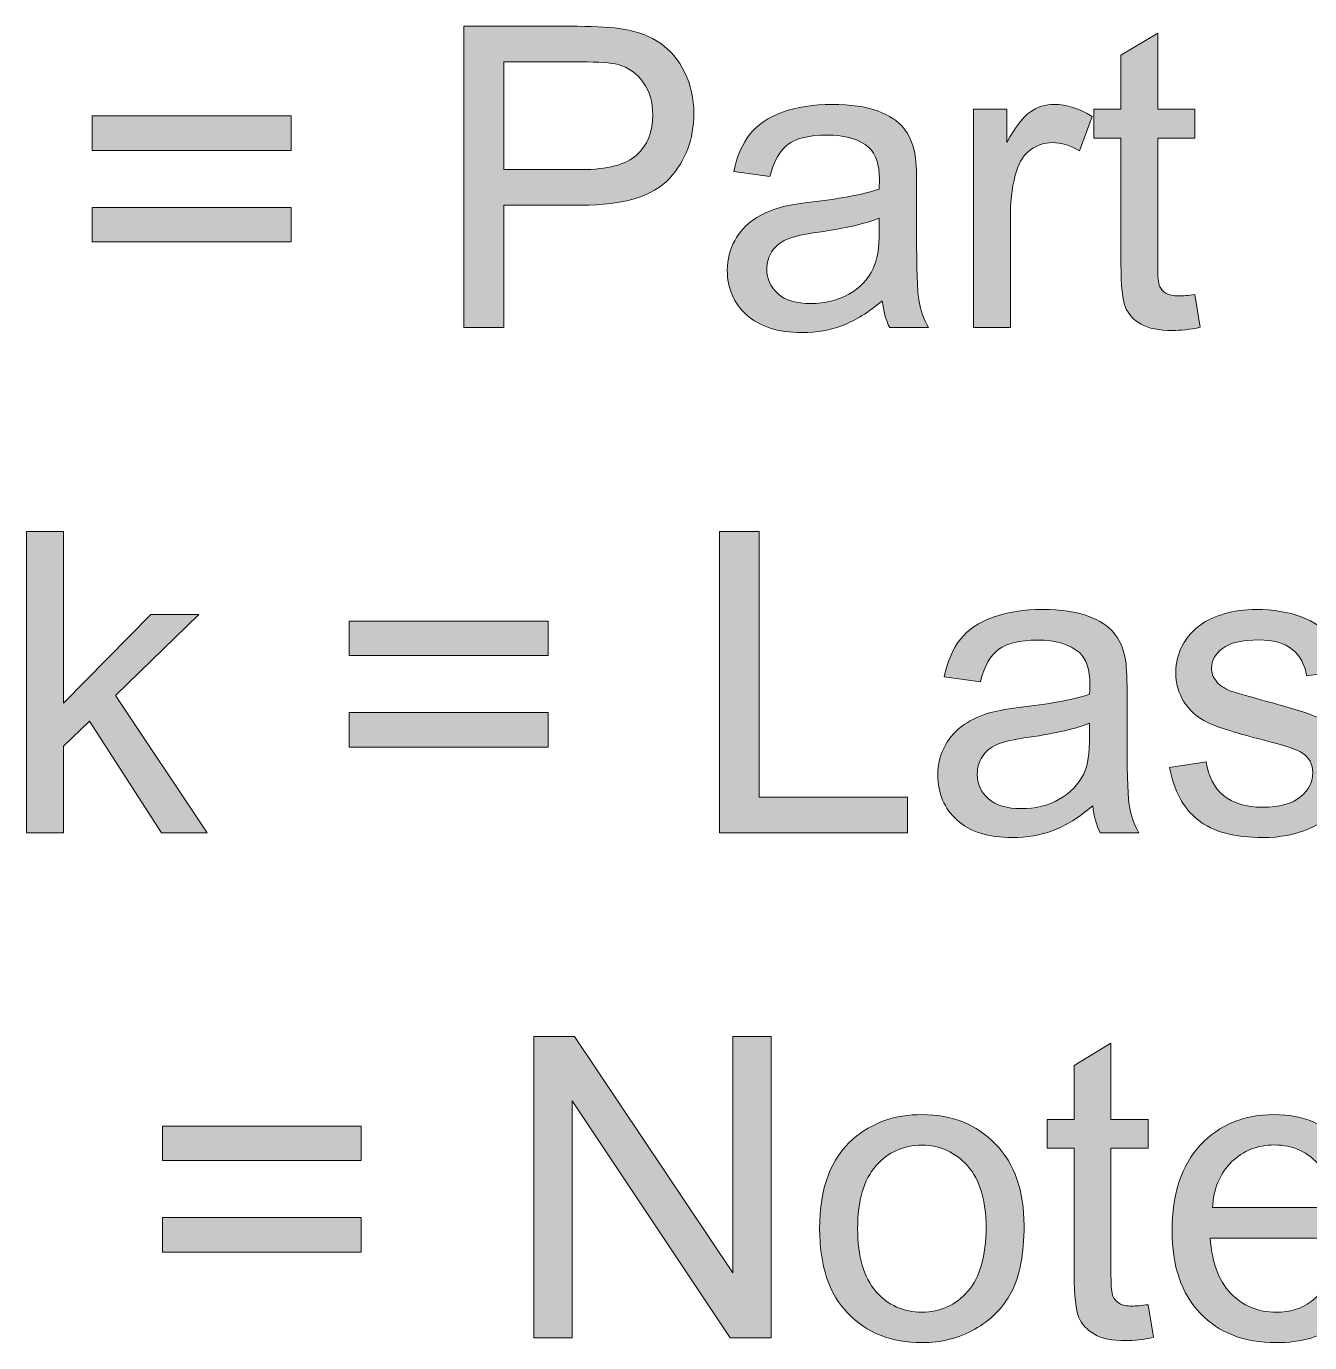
# Model space of a CAD drawing. Header units: inches. Extents: x 25 to 180, y 78 to 199.
# Drawn here: x 38.82 to 51.73, y 78.28 to 91.52 of the extents above; entities that cross this region are included whole.
import ezdxf

# ---------------------------------------------------------------- set-up
doc = ezdxf.new("R2010")
doc.units = ezdxf.units.IN
doc.header["$MEASUREMENT"] = 0

# ---------------------------------------------------------------- blocks, each defined once
blk = doc.blocks.new('block 44')
at = {"true_color": 0x0066b3}
h = blk.add_hatch(color=152, dxfattribs=at)
h.dxf.hatch_style = 2
edge = h.paths.add_edge_path()
edge.add_spline(control_points=[(43.221, 88.488), (43.221, 88.488), (43.221, 91.519), (43.221, 91.519), (43.221, 91.519), (44.364, 91.519), (44.364, 91.519), (44.566, 91.519), (44.719, 91.509), (44.825, 91.49), (44.974, 91.465), (45.099, 91.418), (45.199, 91.348), (45.3, 91.278), (45.381, 91.181), (45.442, 91.056), (45.504, 90.93), (45.534, 90.792), (45.534, 90.642), (45.534, 90.384), (45.452, 90.166), (45.288, 89.988), (45.124, 89.81), (44.828, 89.72), (44.4, 89.72), (44.4, 89.72), (43.622, 89.72), (43.622, 89.72), (43.622, 89.72), (43.622, 88.488), (43.622, 88.488), (43.622, 88.488), (43.221, 88.488), (43.221, 88.488)], knot_values=[0, 0, 0, 0, 1, 1, 1, 2, 2, 2, 3, 3, 3, 4, 4, 4, 5, 5, 5, 6, 6, 6, 7, 7, 7, 8, 8, 8, 9, 9, 9, 10, 10, 10, 11, 11, 11, 11], degree=3, periodic=1)
edge = h.paths.add_edge_path()
edge.add_spline(control_points=[(43.622, 90.078), (43.622, 90.078), (44.406, 90.078), (44.406, 90.078), (44.665, 90.078), (44.849, 90.126), (44.958, 90.223), (45.066, 90.319), (45.121, 90.455), (45.121, 90.63), (45.121, 90.757), (45.089, 90.865), (45.025, 90.955), (44.961, 91.046), (44.876, 91.105), (44.772, 91.134), (44.704, 91.152), (44.579, 91.161), (44.397, 91.161), (44.397, 91.161), (43.622, 91.161), (43.622, 91.161), (43.622, 91.161), (43.622, 90.078), (43.622, 90.078)], knot_values=[0, 0, 0, 0, 1, 1, 1, 2, 2, 2, 3, 3, 3, 4, 4, 4, 5, 5, 5, 6, 6, 6, 7, 7, 7, 8, 8, 8, 8], degree=3, periodic=1)
h = blk.add_hatch(color=152, dxfattribs=at)
h.dxf.hatch_style = 2
edge = h.paths.add_edge_path()
edge.add_spline(control_points=[(50.574, 88.821), (50.574, 88.821), (50.628, 88.492), (50.628, 88.492), (50.523, 88.47), (50.429, 88.459), (50.346, 88.459), (50.211, 88.459), (50.107, 88.481), (50.032, 88.523), (49.958, 88.566), (49.905, 88.622), (49.875, 88.692), (49.845, 88.762), (49.83, 88.908), (49.83, 89.131), (49.83, 89.131), (49.83, 90.394), (49.83, 90.394), (49.83, 90.394), (49.557, 90.394), (49.557, 90.394), (49.557, 90.394), (49.557, 90.684), (49.557, 90.684), (49.557, 90.684), (49.83, 90.684), (49.83, 90.684), (49.83, 90.684), (49.83, 91.227), (49.83, 91.227), (49.83, 91.227), (50.2, 91.45), (50.2, 91.45), (50.2, 91.45), (50.2, 90.684), (50.2, 90.684), (50.2, 90.684), (50.574, 90.684), (50.574, 90.684), (50.574, 90.684), (50.574, 90.394), (50.574, 90.394), (50.574, 90.394), (50.2, 90.394), (50.2, 90.394), (50.2, 90.394), (50.2, 89.11), (50.2, 89.11), (50.2, 89.004), (50.206, 88.936), (50.219, 88.906), (50.232, 88.876), (50.254, 88.851), (50.283, 88.834), (50.313, 88.816), (50.355, 88.807), (50.411, 88.807), (50.452, 88.807), (50.506, 88.811), (50.574, 88.821)], knot_values=[0, 0, 0, 0, 1, 1, 1, 2, 2, 2, 3, 3, 3, 4, 4, 4, 5, 5, 5, 6, 6, 6, 7, 7, 7, 8, 8, 8, 9, 9, 9, 10, 10, 10, 11, 11, 11, 12, 12, 12, 13, 13, 13, 14, 14, 14, 15, 15, 15, 16, 16, 16, 17, 17, 17, 18, 18, 18, 19, 19, 19, 20, 20, 20, 20], degree=3, periodic=1)
h = blk.add_hatch(color=152, dxfattribs=at)
h.dxf.hatch_style = 2
edge = h.paths.add_edge_path()
edge.add_spline(control_points=[(47.43, 88.759), (47.292, 88.642), (47.159, 88.559), (47.032, 88.511), (46.904, 88.463), (46.768, 88.439), (46.622, 88.439), (46.38, 88.439), (46.195, 88.498), (46.066, 88.615), (45.936, 88.733), (45.871, 88.884), (45.871, 89.067), (45.871, 89.175), (45.896, 89.273), (45.945, 89.362), (45.994, 89.451), (46.058, 89.522), (46.137, 89.576), (46.216, 89.629), (46.305, 89.67), (46.405, 89.698), (46.478, 89.717), (46.588, 89.735), (46.735, 89.753), (47.036, 89.789), (47.257, 89.832), (47.399, 89.882), (47.4, 89.932), (47.401, 89.965), (47.401, 89.979), (47.401, 90.13), (47.366, 90.237), (47.295, 90.299), (47.2, 90.383), (47.059, 90.425), (46.872, 90.425), (46.697, 90.425), (46.568, 90.394), (46.484, 90.333), (46.401, 90.272), (46.339, 90.163), (46.299, 90.008), (46.299, 90.008), (45.935, 90.057), (45.935, 90.057), (45.968, 90.213), (46.023, 90.339), (46.099, 90.434), (46.174, 90.53), (46.284, 90.604), (46.427, 90.656), (46.571, 90.707), (46.737, 90.733), (46.925, 90.733), (47.113, 90.733), (47.265, 90.711), (47.382, 90.667), (47.499, 90.623), (47.586, 90.567), (47.641, 90.501), (47.696, 90.434), (47.734, 90.349), (47.756, 90.247), (47.769, 90.184), (47.775, 90.07), (47.775, 89.904), (47.775, 89.904), (47.775, 89.408), (47.775, 89.408), (47.775, 89.062), (47.783, 88.844), (47.799, 88.752), (47.815, 88.66), (47.846, 88.572), (47.893, 88.488), (47.893, 88.488), (47.504, 88.488), (47.504, 88.488), (47.466, 88.565), (47.441, 88.656), (47.43, 88.759)], knot_values=[0, 0, 0, 0, 1, 1, 1, 2, 2, 2, 3, 3, 3, 4, 4, 4, 5, 5, 5, 6, 6, 6, 7, 7, 7, 8, 8, 8, 9, 9, 9, 10, 10, 10, 11, 11, 11, 12, 12, 12, 13, 13, 13, 14, 14, 14, 15, 15, 15, 16, 16, 16, 17, 17, 17, 18, 18, 18, 19, 19, 19, 20, 20, 20, 21, 21, 21, 22, 22, 22, 23, 23, 23, 24, 24, 24, 25, 25, 25, 26, 26, 26, 27, 27, 27, 27], degree=3, periodic=1)
edge = h.paths.add_edge_path()
edge.add_spline(control_points=[(47.399, 89.59), (47.264, 89.535), (47.061, 89.488), (46.791, 89.449), (46.638, 89.427), (46.53, 89.403), (46.467, 89.375), (46.403, 89.348), (46.354, 89.307), (46.32, 89.254), (46.285, 89.201), (46.268, 89.142), (46.268, 89.077), (46.268, 88.978), (46.306, 88.896), (46.381, 88.829), (46.456, 88.763), (46.566, 88.73), (46.71, 88.73), (46.854, 88.73), (46.981, 88.762), (47.093, 88.824), (47.205, 88.887), (47.287, 88.973), (47.339, 89.082), (47.379, 89.166), (47.399, 89.29), (47.399, 89.454), (47.399, 89.454), (47.399, 89.59), (47.399, 89.59)], knot_values=[0, 0, 0, 0, 1, 1, 1, 2, 2, 2, 3, 3, 3, 4, 4, 4, 5, 5, 5, 6, 6, 6, 7, 7, 7, 8, 8, 8, 9, 9, 9, 10, 10, 10, 10], degree=3, periodic=1)
h = blk.add_hatch(color=152, dxfattribs=at)
h.dxf.hatch_style = 2
edge = h.paths.add_edge_path()
edge.add_spline(control_points=[(48.348, 88.488), (48.348, 88.488), (48.348, 90.684), (48.348, 90.684), (48.348, 90.684), (48.682, 90.684), (48.682, 90.684), (48.682, 90.684), (48.682, 90.351), (48.682, 90.351), (48.768, 90.506), (48.847, 90.609), (48.919, 90.659), (48.991, 90.708), (49.071, 90.733), (49.158, 90.733), (49.283, 90.733), (49.411, 90.693), (49.54, 90.613), (49.54, 90.613), (49.412, 90.268), (49.412, 90.268), (49.321, 90.322), (49.23, 90.349), (49.139, 90.349), (49.058, 90.349), (48.985, 90.324), (48.92, 90.275), (48.855, 90.226), (48.809, 90.158), (48.782, 90.072), (48.74, 89.939), (48.72, 89.795), (48.72, 89.638), (48.72, 89.638), (48.72, 88.488), (48.72, 88.488), (48.72, 88.488), (48.348, 88.488), (48.348, 88.488)], knot_values=[0, 0, 0, 0, 1, 1, 1, 2, 2, 2, 3, 3, 3, 4, 4, 4, 5, 5, 5, 6, 6, 6, 7, 7, 7, 8, 8, 8, 9, 9, 9, 10, 10, 10, 11, 11, 11, 12, 12, 12, 13, 13, 13, 13], degree=3, periodic=1)
h = blk.add_hatch(color=152, dxfattribs=at)
h.dxf.hatch_style = 2
h.paths.add_polyline_path([(41.483, 90.27), (39.482, 90.27), (39.482, 90.617), (41.483, 90.617)])
h.paths.add_polyline_path([(41.483, 89.35), (39.482, 89.35), (39.482, 89.698), (41.483, 89.698)])
h = blk.add_hatch(color=152, dxfattribs=at)
h.dxf.hatch_style = 2
h.paths.add_polyline_path([(38.821, 83.408), (38.821, 86.438), (39.193, 86.438), (39.193, 84.71), (40.073, 85.603), (40.555, 85.603), (39.716, 84.789), (40.64, 83.408), (40.181, 83.408), (39.455, 84.531), (39.193, 84.278), (39.193, 83.408)])
h = blk.add_hatch(color=152, dxfattribs=at)
h.dxf.hatch_style = 2
h.paths.add_polyline_path([(45.791, 83.408), (45.791, 86.438), (46.192, 86.438), (46.192, 83.766), (47.684, 83.766), (47.684, 83.408)])
h = blk.add_hatch(color=152, dxfattribs=at)
h.dxf.hatch_style = 2
h.paths.add_polyline_path([(44.069, 85.19), (42.068, 85.19), (42.068, 85.537), (44.069, 85.537)])
h.paths.add_polyline_path([(44.069, 84.27), (42.068, 84.27), (42.068, 84.617), (44.069, 84.617)])
h = blk.add_hatch(color=152, dxfattribs=at)
h.dxf.hatch_style = 2
edge = h.paths.add_edge_path()
edge.add_spline(control_points=[(49.547, 83.679), (49.409, 83.562), (49.276, 83.479), (49.149, 83.431), (49.021, 83.383), (48.884, 83.359), (48.738, 83.359), (48.497, 83.359), (48.312, 83.417), (48.182, 83.535), (48.053, 83.653), (47.988, 83.804), (47.988, 83.987), (47.988, 84.094), (48.012, 84.193), (48.061, 84.282), (48.11, 84.37), (48.174, 84.442), (48.254, 84.495), (48.333, 84.549), (48.422, 84.59), (48.521, 84.617), (48.594, 84.637), (48.705, 84.655), (48.852, 84.673), (49.152, 84.709), (49.374, 84.752), (49.515, 84.801), (49.517, 84.852), (49.518, 84.885), (49.518, 84.899), (49.518, 85.05), (49.482, 85.157), (49.412, 85.219), (49.317, 85.303), (49.176, 85.345), (48.988, 85.345), (48.813, 85.345), (48.684, 85.314), (48.601, 85.253), (48.517, 85.192), (48.456, 85.083), (48.416, 84.927), (48.416, 84.927), (48.052, 84.977), (48.052, 84.977), (48.085, 85.133), (48.14, 85.259), (48.215, 85.354), (48.291, 85.45), (48.401, 85.524), (48.544, 85.575), (48.687, 85.627), (48.853, 85.653), (49.042, 85.653), (49.23, 85.653), (49.382, 85.631), (49.499, 85.587), (49.616, 85.543), (49.702, 85.487), (49.757, 85.42), (49.812, 85.354), (49.851, 85.269), (49.873, 85.167), (49.885, 85.104), (49.892, 84.989), (49.892, 84.824), (49.892, 84.824), (49.892, 84.328), (49.892, 84.328), (49.892, 83.982), (49.9, 83.763), (49.915, 83.672), (49.931, 83.58), (49.963, 83.492), (50.01, 83.408), (50.01, 83.408), (49.621, 83.408), (49.621, 83.408), (49.582, 83.485), (49.558, 83.576), (49.547, 83.679)], knot_values=[0, 0, 0, 0, 1, 1, 1, 2, 2, 2, 3, 3, 3, 4, 4, 4, 5, 5, 5, 6, 6, 6, 7, 7, 7, 8, 8, 8, 9, 9, 9, 10, 10, 10, 11, 11, 11, 12, 12, 12, 13, 13, 13, 14, 14, 14, 15, 15, 15, 16, 16, 16, 17, 17, 17, 18, 18, 18, 19, 19, 19, 20, 20, 20, 21, 21, 21, 22, 22, 22, 23, 23, 23, 24, 24, 24, 25, 25, 25, 26, 26, 26, 27, 27, 27, 27], degree=3, periodic=1)
edge = h.paths.add_edge_path()
edge.add_spline(control_points=[(49.515, 84.51), (49.38, 84.455), (49.178, 84.408), (48.908, 84.369), (48.755, 84.347), (48.647, 84.323), (48.583, 84.295), (48.52, 84.267), (48.471, 84.227), (48.436, 84.174), (48.402, 84.121), (48.385, 84.062), (48.385, 83.997), (48.385, 83.898), (48.422, 83.815), (48.497, 83.749), (48.573, 83.683), (48.682, 83.65), (48.827, 83.65), (48.97, 83.65), (49.098, 83.681), (49.21, 83.744), (49.321, 83.807), (49.403, 83.893), (49.456, 84.001), (49.496, 84.085), (49.515, 84.21), (49.515, 84.373), (49.515, 84.373), (49.515, 84.51), (49.515, 84.51)], knot_values=[0, 0, 0, 0, 1, 1, 1, 2, 2, 2, 3, 3, 3, 4, 4, 4, 5, 5, 5, 6, 6, 6, 7, 7, 7, 8, 8, 8, 9, 9, 9, 10, 10, 10, 10], degree=3, periodic=1)
h = blk.add_hatch(color=152, dxfattribs=at)
h.dxf.hatch_style = 2
edge = h.paths.add_edge_path()
edge.add_spline(control_points=[(50.32, 84.063), (50.32, 84.063), (50.688, 84.121), (50.688, 84.121), (50.708, 83.974), (50.766, 83.861), (50.86, 83.782), (50.955, 83.704), (51.086, 83.664), (51.256, 83.664), (51.427, 83.664), (51.554, 83.699), (51.636, 83.769), (51.719, 83.838), (51.76, 83.92), (51.76, 84.014), (51.76, 84.098), (51.724, 84.164), (51.651, 84.212), (51.6, 84.245), (51.473, 84.287), (51.27, 84.338), (50.998, 84.407), (50.808, 84.467), (50.703, 84.517), (50.598, 84.567), (50.518, 84.637), (50.463, 84.726), (50.409, 84.815), (50.382, 84.913), (50.382, 85.02), (50.382, 85.118), (50.404, 85.209), (50.449, 85.292), (50.494, 85.376), (50.555, 85.445), (50.632, 85.5), (50.69, 85.543), (50.768, 85.579), (50.868, 85.609), (50.968, 85.638), (51.075, 85.653), (51.19, 85.653), (51.362, 85.653), (51.513, 85.628), (51.644, 85.579), (51.774, 85.529), (51.87, 85.462), (51.932, 85.377), (51.994, 85.292), (52.037, 85.179), (52.06, 85.037), (52.06, 85.037), (51.696, 84.987), (51.696, 84.987), (51.68, 85.1), (51.632, 85.189), (51.553, 85.252), (51.473, 85.315), (51.361, 85.347), (51.217, 85.347), (51.046, 85.347), (50.924, 85.319), (50.851, 85.262), (50.778, 85.206), (50.741, 85.14), (50.741, 85.064), (50.741, 85.016), (50.756, 84.972), (50.787, 84.934), (50.817, 84.894), (50.865, 84.861), (50.929, 84.834), (50.967, 84.821), (51.076, 84.789), (51.258, 84.739), (51.521, 84.669), (51.705, 84.612), (51.809, 84.567), (51.913, 84.522), (51.995, 84.457), (52.054, 84.371), (52.113, 84.286), (52.143, 84.18), (52.143, 84.053), (52.143, 83.929), (52.107, 83.812), (52.034, 83.703), (51.962, 83.593), (51.857, 83.508), (51.721, 83.448), (51.585, 83.389), (51.43, 83.359), (51.258, 83.359), (50.973, 83.359), (50.755, 83.418), (50.606, 83.536), (50.456, 83.655), (50.361, 83.831), (50.32, 84.063)], knot_values=[0, 0, 0, 0, 1, 1, 1, 2, 2, 2, 3, 3, 3, 4, 4, 4, 5, 5, 5, 6, 6, 6, 7, 7, 7, 8, 8, 8, 9, 9, 9, 10, 10, 10, 11, 11, 11, 12, 12, 12, 13, 13, 13, 14, 14, 14, 15, 15, 15, 16, 16, 16, 17, 17, 17, 18, 18, 18, 19, 19, 19, 20, 20, 20, 21, 21, 21, 22, 22, 22, 23, 23, 23, 24, 24, 24, 25, 25, 25, 26, 26, 26, 27, 27, 27, 28, 28, 28, 29, 29, 29, 30, 30, 30, 31, 31, 31, 32, 32, 32, 33, 33, 33, 33], degree=3, periodic=1)
h = blk.add_hatch(color=152, dxfattribs=at)
h.dxf.hatch_style = 2
h.paths.add_polyline_path([(43.924, 78.328), (43.924, 81.359), (44.335, 81.359), (45.927, 78.98), (45.927, 81.359), (46.312, 81.359), (46.312, 78.328), (45.9, 78.328), (44.309, 80.71), (44.309, 78.328)])
h = blk.add_hatch(color=152, dxfattribs=at)
h.dxf.hatch_style = 2
edge = h.paths.add_edge_path()
edge.add_spline(control_points=[(50.105, 78.661), (50.105, 78.661), (50.158, 78.333), (50.158, 78.333), (50.054, 78.31), (49.96, 78.299), (49.877, 78.299), (49.742, 78.299), (49.637, 78.321), (49.563, 78.364), (49.489, 78.406), (49.436, 78.462), (49.406, 78.532), (49.376, 78.602), (49.36, 78.748), (49.36, 78.971), (49.36, 78.971), (49.36, 80.234), (49.36, 80.234), (49.36, 80.234), (49.088, 80.234), (49.088, 80.234), (49.088, 80.234), (49.088, 80.524), (49.088, 80.524), (49.088, 80.524), (49.36, 80.524), (49.36, 80.524), (49.36, 80.524), (49.36, 81.067), (49.36, 81.067), (49.36, 81.067), (49.73, 81.29), (49.73, 81.29), (49.73, 81.29), (49.73, 80.524), (49.73, 80.524), (49.73, 80.524), (50.105, 80.524), (50.105, 80.524), (50.105, 80.524), (50.105, 80.234), (50.105, 80.234), (50.105, 80.234), (49.73, 80.234), (49.73, 80.234), (49.73, 80.234), (49.73, 78.951), (49.73, 78.951), (49.73, 78.844), (49.737, 78.776), (49.75, 78.746), (49.763, 78.716), (49.785, 78.691), (49.814, 78.674), (49.844, 78.656), (49.886, 78.647), (49.941, 78.647), (49.983, 78.647), (50.037, 78.652), (50.105, 78.661)], knot_values=[0, 0, 0, 0, 1, 1, 1, 2, 2, 2, 3, 3, 3, 4, 4, 4, 5, 5, 5, 6, 6, 6, 7, 7, 7, 8, 8, 8, 9, 9, 9, 10, 10, 10, 11, 11, 11, 12, 12, 12, 13, 13, 13, 14, 14, 14, 15, 15, 15, 16, 16, 16, 17, 17, 17, 18, 18, 18, 19, 19, 19, 20, 20, 20, 20], degree=3, periodic=1)
h = blk.add_hatch(color=152, dxfattribs=at)
h.dxf.hatch_style = 2
edge = h.paths.add_edge_path()
edge.add_spline(control_points=[(46.799, 79.426), (46.799, 79.833), (46.912, 80.134), (47.138, 80.329), (47.327, 80.492), (47.557, 80.573), (47.829, 80.573), (48.131, 80.573), (48.377, 80.474), (48.569, 80.277), (48.76, 80.079), (48.856, 79.806), (48.856, 79.457), (48.856, 79.174), (48.814, 78.952), (48.729, 78.79), (48.644, 78.628), (48.521, 78.503), (48.359, 78.413), (48.197, 78.324), (48.02, 78.279), (47.829, 78.279), (47.521, 78.279), (47.273, 78.377), (47.084, 78.574), (46.894, 78.771), (46.799, 79.055), (46.799, 79.426)], knot_values=[0, 0, 0, 0, 1, 1, 1, 2, 2, 2, 3, 3, 3, 4, 4, 4, 5, 5, 5, 6, 6, 6, 7, 7, 7, 8, 8, 8, 9, 9, 9, 9], degree=3, periodic=1)
edge = h.paths.add_edge_path()
edge.add_spline(control_points=[(47.182, 79.426), (47.182, 79.145), (47.243, 78.934), (47.366, 78.795), (47.488, 78.655), (47.643, 78.585), (47.829, 78.585), (48.013, 78.585), (48.167, 78.655), (48.29, 78.796), (48.412, 78.936), (48.474, 79.15), (48.474, 79.438), (48.474, 79.71), (48.412, 79.916), (48.289, 80.055), (48.165, 80.195), (48.012, 80.265), (47.829, 80.265), (47.643, 80.265), (47.488, 80.196), (47.366, 80.056), (47.243, 79.917), (47.182, 79.707), (47.182, 79.426)], knot_values=[0, 0, 0, 0, 1, 1, 1, 2, 2, 2, 3, 3, 3, 4, 4, 4, 5, 5, 5, 6, 6, 6, 7, 7, 7, 8, 8, 8, 8], degree=3, periodic=1)
h = blk.add_hatch(color=152, dxfattribs=at)
h.dxf.hatch_style = 2
edge = h.paths.add_edge_path()
edge.add_spline(control_points=[(51.971, 79.035), (51.971, 79.035), (52.356, 78.988), (52.356, 78.988), (52.295, 78.763), (52.183, 78.589), (52.019, 78.465), (51.855, 78.341), (51.645, 78.279), (51.39, 78.279), (51.069, 78.279), (50.815, 78.378), (50.627, 78.575), (50.438, 78.773), (50.344, 79.05), (50.344, 79.407), (50.344, 79.777), (50.439, 80.063), (50.63, 80.267), (50.82, 80.471), (51.066, 80.573), (51.37, 80.573), (51.663, 80.573), (51.903, 80.473), (52.089, 80.273), (52.275, 80.074), (52.368, 79.793), (52.368, 79.43), (52.368, 79.408), (52.367, 79.375), (52.366, 79.331), (52.366, 79.331), (50.729, 79.331), (50.729, 79.331), (50.743, 79.09), (50.811, 78.905), (50.933, 78.777), (51.056, 78.649), (51.209, 78.585), (51.392, 78.585), (51.529, 78.585), (51.645, 78.621), (51.742, 78.692), (51.838, 78.764), (51.915, 78.878), (51.971, 79.035)], knot_values=[0, 0, 0, 0, 1, 1, 1, 2, 2, 2, 3, 3, 3, 4, 4, 4, 5, 5, 5, 6, 6, 6, 7, 7, 7, 8, 8, 8, 9, 9, 9, 10, 10, 10, 11, 11, 11, 12, 12, 12, 13, 13, 13, 14, 14, 14, 15, 15, 15, 15], degree=3, periodic=1)
edge = h.paths.add_edge_path()
edge.add_spline(control_points=[(50.75, 79.637), (50.75, 79.637), (51.975, 79.637), (51.975, 79.637), (51.959, 79.821), (51.912, 79.96), (51.835, 80.052), (51.716, 80.196), (51.563, 80.267), (51.374, 80.267), (51.203, 80.267), (51.059, 80.21), (50.943, 80.096), (50.826, 79.981), (50.762, 79.828), (50.75, 79.637)], knot_values=[0, 0, 0, 0, 1, 1, 1, 2, 2, 2, 3, 3, 3, 4, 4, 4, 5, 5, 5, 5], degree=3, periodic=1)
h = blk.add_hatch(color=152, dxfattribs=at)
h.dxf.hatch_style = 2
h.paths.add_polyline_path([(42.19, 80.11), (40.189, 80.11), (40.189, 80.457), (42.19, 80.457)])
h.paths.add_polyline_path([(42.19, 79.19), (40.189, 79.19), (40.189, 79.538), (42.19, 79.538)])
at = {"lineweight": 0}
for points in [[(41.483, 90.27), (39.482, 90.27), (39.482, 90.617), (41.483, 90.617), (41.483, 90.27)], [(41.483, 89.35), (39.482, 89.35), (39.482, 89.698), (41.483, 89.698), (41.483, 89.35)], [(38.821, 83.408), (38.821, 86.438), (39.193, 86.438), (39.193, 84.71), (40.073, 85.603), (40.555, 85.603), (39.716, 84.789), (40.64, 83.408), (40.181, 83.408), (39.455, 84.531), (39.193, 84.278), (39.193, 83.408), (38.821, 83.408)], [(45.791, 83.408), (45.791, 86.438), (46.192, 86.438), (46.192, 83.766), (47.684, 83.766), (47.684, 83.408), (45.791, 83.408)], [(44.069, 85.19), (42.068, 85.19), (42.068, 85.537), (44.069, 85.537), (44.069, 85.19)], [(44.069, 84.27), (42.068, 84.27), (42.068, 84.617), (44.069, 84.617), (44.069, 84.27)], [(43.924, 78.328), (43.924, 81.359), (44.335, 81.359), (45.927, 78.98), (45.927, 81.359), (46.312, 81.359), (46.312, 78.328), (45.9, 78.328), (44.309, 80.71), (44.309, 78.328), (43.924, 78.328)], [(42.19, 80.11), (40.189, 80.11), (40.189, 80.457), (42.19, 80.457), (42.19, 80.11)], [(42.19, 79.19), (40.189, 79.19), (40.189, 79.538), (42.19, 79.538), (42.19, 79.19)]]:
    blk.add_lwpolyline(points, dxfattribs=at)
for points, knots in [([(43.221, 88.488), (43.221, 88.488), (43.221, 91.519), (43.221, 91.519), (43.221, 91.519), (44.364, 91.519), (44.364, 91.519), (44.566, 91.519), (44.719, 91.509), (44.825, 91.49), (44.974, 91.465), (45.099, 91.418), (45.199, 91.348), (45.3, 91.278), (45.381, 91.181), (45.442, 91.056), (45.504, 90.93), (45.534, 90.792), (45.534, 90.642), (45.534, 90.384), (45.452, 90.166), (45.288, 89.988), (45.124, 89.81), (44.828, 89.72), (44.4, 89.72), (44.4, 89.72), (43.622, 89.72), (43.622, 89.72), (43.622, 89.72), (43.622, 88.488), (43.622, 88.488), (43.622, 88.488), (43.221, 88.488), (43.221, 88.488)], [0, 0, 0, 0, 1, 1, 1, 2, 2, 2, 3, 3, 3, 4, 4, 4, 5, 5, 5, 6, 6, 6, 7, 7, 7, 8, 8, 8, 9, 9, 9, 10, 10, 10, 11, 11, 11, 11]), ([(50.574, 88.821), (50.574, 88.821), (50.628, 88.492), (50.628, 88.492), (50.523, 88.47), (50.429, 88.459), (50.346, 88.459), (50.211, 88.459), (50.107, 88.481), (50.032, 88.523), (49.958, 88.566), (49.905, 88.622), (49.875, 88.692), (49.845, 88.762), (49.83, 88.908), (49.83, 89.131), (49.83, 89.131), (49.83, 90.394), (49.83, 90.394), (49.83, 90.394), (49.557, 90.394), (49.557, 90.394), (49.557, 90.394), (49.557, 90.684), (49.557, 90.684), (49.557, 90.684), (49.83, 90.684), (49.83, 90.684), (49.83, 90.684), (49.83, 91.227), (49.83, 91.227), (49.83, 91.227), (50.2, 91.45), (50.2, 91.45), (50.2, 91.45), (50.2, 90.684), (50.2, 90.684), (50.2, 90.684), (50.574, 90.684), (50.574, 90.684), (50.574, 90.684), (50.574, 90.394), (50.574, 90.394), (50.574, 90.394), (50.2, 90.394), (50.2, 90.394), (50.2, 90.394), (50.2, 89.11), (50.2, 89.11), (50.2, 89.004), (50.206, 88.936), (50.219, 88.906), (50.232, 88.876), (50.254, 88.851), (50.283, 88.834), (50.313, 88.816), (50.355, 88.807), (50.411, 88.807), (50.452, 88.807), (50.506, 88.811), (50.574, 88.821)], [0, 0, 0, 0, 1, 1, 1, 2, 2, 2, 3, 3, 3, 4, 4, 4, 5, 5, 5, 6, 6, 6, 7, 7, 7, 8, 8, 8, 9, 9, 9, 10, 10, 10, 11, 11, 11, 12, 12, 12, 13, 13, 13, 14, 14, 14, 15, 15, 15, 16, 16, 16, 17, 17, 17, 18, 18, 18, 19, 19, 19, 20, 20, 20, 20]), ([(43.622, 90.078), (43.622, 90.078), (44.406, 90.078), (44.406, 90.078), (44.665, 90.078), (44.849, 90.126), (44.958, 90.223), (45.066, 90.319), (45.121, 90.455), (45.121, 90.63), (45.121, 90.757), (45.089, 90.865), (45.025, 90.955), (44.961, 91.046), (44.876, 91.105), (44.772, 91.134), (44.704, 91.152), (44.579, 91.161), (44.397, 91.161), (44.397, 91.161), (43.622, 91.161), (43.622, 91.161), (43.622, 91.161), (43.622, 90.078), (43.622, 90.078)], [0, 0, 0, 0, 1, 1, 1, 2, 2, 2, 3, 3, 3, 4, 4, 4, 5, 5, 5, 6, 6, 6, 7, 7, 7, 8, 8, 8, 8]), ([(47.43, 88.759), (47.292, 88.642), (47.159, 88.559), (47.032, 88.511), (46.904, 88.463), (46.768, 88.439), (46.622, 88.439), (46.38, 88.439), (46.195, 88.498), (46.066, 88.615), (45.936, 88.733), (45.871, 88.884), (45.871, 89.067), (45.871, 89.175), (45.896, 89.273), (45.945, 89.362), (45.994, 89.451), (46.058, 89.522), (46.137, 89.576), (46.216, 89.629), (46.305, 89.67), (46.405, 89.698), (46.478, 89.717), (46.588, 89.735), (46.735, 89.753), (47.036, 89.789), (47.257, 89.832), (47.399, 89.882), (47.4, 89.932), (47.401, 89.965), (47.401, 89.979), (47.401, 90.13), (47.366, 90.237), (47.295, 90.299), (47.2, 90.383), (47.059, 90.425), (46.872, 90.425), (46.697, 90.425), (46.568, 90.394), (46.484, 90.333), (46.401, 90.272), (46.339, 90.163), (46.299, 90.008), (46.299, 90.008), (45.935, 90.057), (45.935, 90.057), (45.968, 90.213), (46.023, 90.339), (46.099, 90.434), (46.174, 90.53), (46.284, 90.604), (46.427, 90.656), (46.571, 90.707), (46.737, 90.733), (46.925, 90.733), (47.113, 90.733), (47.265, 90.711), (47.382, 90.667), (47.499, 90.623), (47.586, 90.567), (47.641, 90.501), (47.696, 90.434), (47.734, 90.349), (47.756, 90.247), (47.769, 90.184), (47.775, 90.07), (47.775, 89.904), (47.775, 89.904), (47.775, 89.408), (47.775, 89.408), (47.775, 89.062), (47.783, 88.844), (47.799, 88.752), (47.815, 88.66), (47.846, 88.572), (47.893, 88.488), (47.893, 88.488), (47.504, 88.488), (47.504, 88.488), (47.466, 88.565), (47.441, 88.656), (47.43, 88.759)], [0, 0, 0, 0, 1, 1, 1, 2, 2, 2, 3, 3, 3, 4, 4, 4, 5, 5, 5, 6, 6, 6, 7, 7, 7, 8, 8, 8, 9, 9, 9, 10, 10, 10, 11, 11, 11, 12, 12, 12, 13, 13, 13, 14, 14, 14, 15, 15, 15, 16, 16, 16, 17, 17, 17, 18, 18, 18, 19, 19, 19, 20, 20, 20, 21, 21, 21, 22, 22, 22, 23, 23, 23, 24, 24, 24, 25, 25, 25, 26, 26, 26, 27, 27, 27, 27]), ([(48.348, 88.488), (48.348, 88.488), (48.348, 90.684), (48.348, 90.684), (48.348, 90.684), (48.682, 90.684), (48.682, 90.684), (48.682, 90.684), (48.682, 90.351), (48.682, 90.351), (48.768, 90.506), (48.847, 90.609), (48.919, 90.659), (48.991, 90.708), (49.071, 90.733), (49.158, 90.733), (49.283, 90.733), (49.411, 90.693), (49.54, 90.613), (49.54, 90.613), (49.412, 90.268), (49.412, 90.268), (49.321, 90.322), (49.23, 90.349), (49.139, 90.349), (49.058, 90.349), (48.985, 90.324), (48.92, 90.275), (48.855, 90.226), (48.809, 90.158), (48.782, 90.072), (48.74, 89.939), (48.72, 89.795), (48.72, 89.638), (48.72, 89.638), (48.72, 88.488), (48.72, 88.488), (48.72, 88.488), (48.348, 88.488), (48.348, 88.488)], [0, 0, 0, 0, 1, 1, 1, 2, 2, 2, 3, 3, 3, 4, 4, 4, 5, 5, 5, 6, 6, 6, 7, 7, 7, 8, 8, 8, 9, 9, 9, 10, 10, 10, 11, 11, 11, 12, 12, 12, 13, 13, 13, 13]), ([(47.399, 89.59), (47.264, 89.535), (47.061, 89.488), (46.791, 89.449), (46.638, 89.427), (46.53, 89.403), (46.467, 89.375), (46.403, 89.348), (46.354, 89.307), (46.32, 89.254), (46.285, 89.201), (46.268, 89.142), (46.268, 89.077), (46.268, 88.978), (46.306, 88.896), (46.381, 88.829), (46.456, 88.763), (46.566, 88.73), (46.71, 88.73), (46.854, 88.73), (46.981, 88.762), (47.093, 88.824), (47.205, 88.887), (47.287, 88.973), (47.339, 89.082), (47.379, 89.166), (47.399, 89.29), (47.399, 89.454), (47.399, 89.454), (47.399, 89.59), (47.399, 89.59)], [0, 0, 0, 0, 1, 1, 1, 2, 2, 2, 3, 3, 3, 4, 4, 4, 5, 5, 5, 6, 6, 6, 7, 7, 7, 8, 8, 8, 9, 9, 9, 10, 10, 10, 10]), ([(49.547, 83.679), (49.409, 83.562), (49.276, 83.479), (49.149, 83.431), (49.021, 83.383), (48.884, 83.359), (48.738, 83.359), (48.497, 83.359), (48.312, 83.417), (48.182, 83.535), (48.053, 83.653), (47.988, 83.804), (47.988, 83.987), (47.988, 84.094), (48.012, 84.193), (48.061, 84.282), (48.11, 84.37), (48.174, 84.442), (48.254, 84.495), (48.333, 84.549), (48.422, 84.59), (48.521, 84.617), (48.594, 84.637), (48.705, 84.655), (48.852, 84.673), (49.152, 84.709), (49.374, 84.752), (49.515, 84.801), (49.517, 84.852), (49.518, 84.885), (49.518, 84.899), (49.518, 85.05), (49.482, 85.157), (49.412, 85.219), (49.317, 85.303), (49.176, 85.345), (48.988, 85.345), (48.813, 85.345), (48.684, 85.314), (48.601, 85.253), (48.517, 85.192), (48.456, 85.083), (48.416, 84.927), (48.416, 84.927), (48.052, 84.977), (48.052, 84.977), (48.085, 85.133), (48.14, 85.259), (48.215, 85.354), (48.291, 85.45), (48.401, 85.524), (48.544, 85.575), (48.687, 85.627), (48.853, 85.653), (49.042, 85.653), (49.23, 85.653), (49.382, 85.631), (49.499, 85.587), (49.616, 85.543), (49.702, 85.487), (49.757, 85.42), (49.812, 85.354), (49.851, 85.269), (49.873, 85.167), (49.885, 85.104), (49.892, 84.989), (49.892, 84.824), (49.892, 84.824), (49.892, 84.328), (49.892, 84.328), (49.892, 83.982), (49.9, 83.763), (49.915, 83.672), (49.931, 83.58), (49.963, 83.492), (50.01, 83.408), (50.01, 83.408), (49.621, 83.408), (49.621, 83.408), (49.582, 83.485), (49.558, 83.576), (49.547, 83.679)], [0, 0, 0, 0, 1, 1, 1, 2, 2, 2, 3, 3, 3, 4, 4, 4, 5, 5, 5, 6, 6, 6, 7, 7, 7, 8, 8, 8, 9, 9, 9, 10, 10, 10, 11, 11, 11, 12, 12, 12, 13, 13, 13, 14, 14, 14, 15, 15, 15, 16, 16, 16, 17, 17, 17, 18, 18, 18, 19, 19, 19, 20, 20, 20, 21, 21, 21, 22, 22, 22, 23, 23, 23, 24, 24, 24, 25, 25, 25, 26, 26, 26, 27, 27, 27, 27]), ([(50.32, 84.063), (50.32, 84.063), (50.688, 84.121), (50.688, 84.121), (50.708, 83.974), (50.766, 83.861), (50.86, 83.782), (50.955, 83.704), (51.086, 83.664), (51.256, 83.664), (51.427, 83.664), (51.554, 83.699), (51.636, 83.769), (51.719, 83.838), (51.76, 83.92), (51.76, 84.014), (51.76, 84.098), (51.724, 84.164), (51.651, 84.212), (51.6, 84.245), (51.473, 84.287), (51.27, 84.338), (50.998, 84.407), (50.808, 84.467), (50.703, 84.517), (50.598, 84.567), (50.518, 84.637), (50.463, 84.726), (50.409, 84.815), (50.382, 84.913), (50.382, 85.02), (50.382, 85.118), (50.404, 85.209), (50.449, 85.292), (50.494, 85.376), (50.555, 85.445), (50.632, 85.5), (50.69, 85.543), (50.768, 85.579), (50.868, 85.609), (50.968, 85.638), (51.075, 85.653), (51.19, 85.653), (51.362, 85.653), (51.513, 85.628), (51.644, 85.579), (51.774, 85.529), (51.87, 85.462), (51.932, 85.377), (51.994, 85.292), (52.037, 85.179), (52.06, 85.037), (52.06, 85.037), (51.696, 84.987), (51.696, 84.987), (51.68, 85.1), (51.632, 85.189), (51.553, 85.252), (51.473, 85.315), (51.361, 85.347), (51.217, 85.347), (51.046, 85.347), (50.924, 85.319), (50.851, 85.262), (50.778, 85.206), (50.741, 85.14), (50.741, 85.064), (50.741, 85.016), (50.756, 84.972), (50.787, 84.934), (50.817, 84.894), (50.865, 84.861), (50.929, 84.834), (50.967, 84.821), (51.076, 84.789), (51.258, 84.739), (51.521, 84.669), (51.705, 84.612), (51.809, 84.567), (51.913, 84.522), (51.995, 84.457), (52.054, 84.371), (52.113, 84.286), (52.143, 84.18), (52.143, 84.053), (52.143, 83.929), (52.107, 83.812), (52.034, 83.703), (51.962, 83.593), (51.857, 83.508), (51.721, 83.448), (51.585, 83.389), (51.43, 83.359), (51.258, 83.359), (50.973, 83.359), (50.755, 83.418), (50.606, 83.536), (50.456, 83.655), (50.361, 83.831), (50.32, 84.063)], [0, 0, 0, 0, 1, 1, 1, 2, 2, 2, 3, 3, 3, 4, 4, 4, 5, 5, 5, 6, 6, 6, 7, 7, 7, 8, 8, 8, 9, 9, 9, 10, 10, 10, 11, 11, 11, 12, 12, 12, 13, 13, 13, 14, 14, 14, 15, 15, 15, 16, 16, 16, 17, 17, 17, 18, 18, 18, 19, 19, 19, 20, 20, 20, 21, 21, 21, 22, 22, 22, 23, 23, 23, 24, 24, 24, 25, 25, 25, 26, 26, 26, 27, 27, 27, 28, 28, 28, 29, 29, 29, 30, 30, 30, 31, 31, 31, 32, 32, 32, 33, 33, 33, 33]), ([(49.515, 84.51), (49.38, 84.455), (49.178, 84.408), (48.908, 84.369), (48.755, 84.347), (48.647, 84.323), (48.583, 84.295), (48.52, 84.267), (48.471, 84.227), (48.436, 84.174), (48.402, 84.121), (48.385, 84.062), (48.385, 83.997), (48.385, 83.898), (48.422, 83.815), (48.497, 83.749), (48.573, 83.683), (48.682, 83.65), (48.827, 83.65), (48.97, 83.65), (49.098, 83.681), (49.21, 83.744), (49.321, 83.807), (49.403, 83.893), (49.456, 84.001), (49.496, 84.085), (49.515, 84.21), (49.515, 84.373), (49.515, 84.373), (49.515, 84.51), (49.515, 84.51)], [0, 0, 0, 0, 1, 1, 1, 2, 2, 2, 3, 3, 3, 4, 4, 4, 5, 5, 5, 6, 6, 6, 7, 7, 7, 8, 8, 8, 9, 9, 9, 10, 10, 10, 10]), ([(50.105, 78.661), (50.105, 78.661), (50.158, 78.333), (50.158, 78.333), (50.054, 78.31), (49.96, 78.299), (49.877, 78.299), (49.742, 78.299), (49.637, 78.321), (49.563, 78.364), (49.489, 78.406), (49.436, 78.462), (49.406, 78.532), (49.376, 78.602), (49.36, 78.748), (49.36, 78.971), (49.36, 78.971), (49.36, 80.234), (49.36, 80.234), (49.36, 80.234), (49.088, 80.234), (49.088, 80.234), (49.088, 80.234), (49.088, 80.524), (49.088, 80.524), (49.088, 80.524), (49.36, 80.524), (49.36, 80.524), (49.36, 80.524), (49.36, 81.067), (49.36, 81.067), (49.36, 81.067), (49.73, 81.29), (49.73, 81.29), (49.73, 81.29), (49.73, 80.524), (49.73, 80.524), (49.73, 80.524), (50.105, 80.524), (50.105, 80.524), (50.105, 80.524), (50.105, 80.234), (50.105, 80.234), (50.105, 80.234), (49.73, 80.234), (49.73, 80.234), (49.73, 80.234), (49.73, 78.951), (49.73, 78.951), (49.73, 78.844), (49.737, 78.776), (49.75, 78.746), (49.763, 78.716), (49.785, 78.691), (49.814, 78.674), (49.844, 78.656), (49.886, 78.647), (49.941, 78.647), (49.983, 78.647), (50.037, 78.652), (50.105, 78.661)], [0, 0, 0, 0, 1, 1, 1, 2, 2, 2, 3, 3, 3, 4, 4, 4, 5, 5, 5, 6, 6, 6, 7, 7, 7, 8, 8, 8, 9, 9, 9, 10, 10, 10, 11, 11, 11, 12, 12, 12, 13, 13, 13, 14, 14, 14, 15, 15, 15, 16, 16, 16, 17, 17, 17, 18, 18, 18, 19, 19, 19, 20, 20, 20, 20]), ([(46.799, 79.426), (46.799, 79.833), (46.912, 80.134), (47.138, 80.329), (47.327, 80.492), (47.557, 80.573), (47.829, 80.573), (48.131, 80.573), (48.377, 80.474), (48.569, 80.277), (48.76, 80.079), (48.856, 79.806), (48.856, 79.457), (48.856, 79.174), (48.814, 78.952), (48.729, 78.79), (48.644, 78.628), (48.521, 78.503), (48.359, 78.413), (48.197, 78.324), (48.02, 78.279), (47.829, 78.279), (47.521, 78.279), (47.273, 78.377), (47.084, 78.574), (46.894, 78.771), (46.799, 79.055), (46.799, 79.426)], [0, 0, 0, 0, 1, 1, 1, 2, 2, 2, 3, 3, 3, 4, 4, 4, 5, 5, 5, 6, 6, 6, 7, 7, 7, 8, 8, 8, 9, 9, 9, 9]), ([(51.971, 79.035), (51.971, 79.035), (52.356, 78.988), (52.356, 78.988), (52.295, 78.763), (52.183, 78.589), (52.019, 78.465), (51.855, 78.341), (51.645, 78.279), (51.39, 78.279), (51.069, 78.279), (50.815, 78.378), (50.627, 78.575), (50.438, 78.773), (50.344, 79.05), (50.344, 79.407), (50.344, 79.777), (50.439, 80.063), (50.63, 80.267), (50.82, 80.471), (51.066, 80.573), (51.37, 80.573), (51.663, 80.573), (51.903, 80.473), (52.089, 80.273), (52.275, 80.074), (52.368, 79.793), (52.368, 79.43), (52.368, 79.408), (52.367, 79.375), (52.366, 79.331), (52.366, 79.331), (50.729, 79.331), (50.729, 79.331), (50.743, 79.09), (50.811, 78.905), (50.933, 78.777), (51.056, 78.649), (51.209, 78.585), (51.392, 78.585), (51.529, 78.585), (51.645, 78.621), (51.742, 78.692), (51.838, 78.764), (51.915, 78.878), (51.971, 79.035)], [0, 0, 0, 0, 1, 1, 1, 2, 2, 2, 3, 3, 3, 4, 4, 4, 5, 5, 5, 6, 6, 6, 7, 7, 7, 8, 8, 8, 9, 9, 9, 10, 10, 10, 11, 11, 11, 12, 12, 12, 13, 13, 13, 14, 14, 14, 15, 15, 15, 15]), ([(47.182, 79.426), (47.182, 79.145), (47.243, 78.934), (47.366, 78.795), (47.488, 78.655), (47.643, 78.585), (47.829, 78.585), (48.013, 78.585), (48.167, 78.655), (48.29, 78.796), (48.412, 78.936), (48.474, 79.15), (48.474, 79.438), (48.474, 79.71), (48.412, 79.916), (48.289, 80.055), (48.165, 80.195), (48.012, 80.265), (47.829, 80.265), (47.643, 80.265), (47.488, 80.196), (47.366, 80.056), (47.243, 79.917), (47.182, 79.707), (47.182, 79.426)], [0, 0, 0, 0, 1, 1, 1, 2, 2, 2, 3, 3, 3, 4, 4, 4, 5, 5, 5, 6, 6, 6, 7, 7, 7, 8, 8, 8, 8]), ([(50.75, 79.637), (50.75, 79.637), (51.975, 79.637), (51.975, 79.637), (51.959, 79.821), (51.912, 79.96), (51.835, 80.052), (51.716, 80.196), (51.563, 80.267), (51.374, 80.267), (51.203, 80.267), (51.059, 80.21), (50.943, 80.096), (50.826, 79.981), (50.762, 79.828), (50.75, 79.637)], [0, 0, 0, 0, 1, 1, 1, 2, 2, 2, 3, 3, 3, 4, 4, 4, 5, 5, 5, 5])]:
    blk.add_open_spline(points, degree=3, knots=knots, dxfattribs=at)

msp = doc.modelspace()

# ---------------------------------------------------------------- block references
msp.add_blockref('block 44', (0, 0))

doc.saveas('drawing.dxf')
